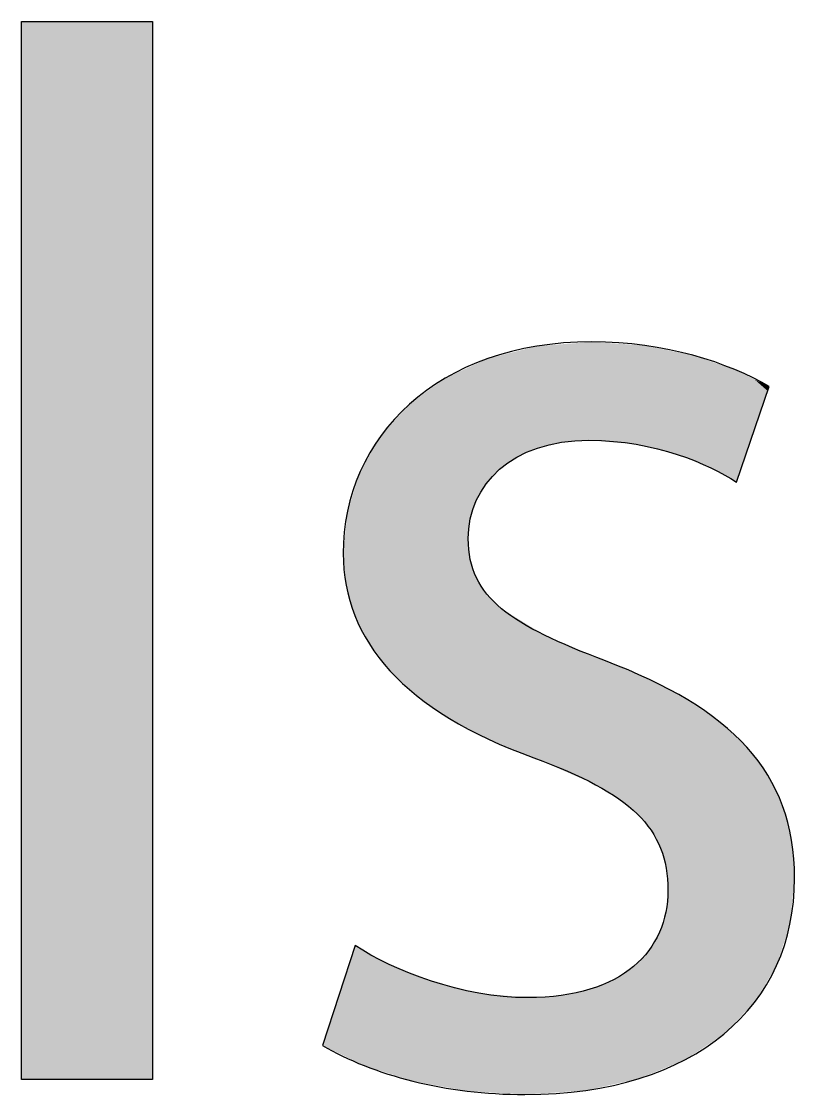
# Model space of a CAD drawing. Extents: x 15 to 401, y -450 to -8.
# Drawn here: x 325.19 to 329.86, y -14.94 to -8.46 of the extents above; entities that cross this region are included whole.
import ezdxf

# ---------------------------------------------------------------- set-up
doc = ezdxf.new("R2010")
doc.units = 0
doc.layers.add('LAYER_1', color=7, linetype='CONTINUOUS')

# ---------------------------------------------------------------- blocks, each defined once
blk = doc.blocks.new('*U49')
at = {"layer": 'LAYER_1', "color": 250, "extrusion": (0, 0, -1)}
for points in [[(-325.1891, -14.8487), (-325.1891, -8.4584), (-325.9811, -14.8487)], [(-325.9811, -14.8487), (-325.1891, -8.4584), (-325.9811, -8.4584)]]:
    blk.add_solid(points, dxfattribs=at)
blk = doc.blocks.new('*U50')
at = {"layer": 'LAYER_1', "color": 250}
for points in [[(328.2852, -11.0444), (328.249, -10.4332), (328.2852, -10.424)], [(328.3027, -11.0366), (328.2852, -10.424), (328.3027, -10.4196)], [(328.3067, -11.0349), (328.3027, -10.4196), (328.3067, -10.4193)], [(328.3486, -11.0248), (328.3067, -10.4193), (328.3486, -10.416)], [(328.4508, -11.0002), (328.3486, -10.416), (328.4508, -10.408)], [(328.4524, -10.9998), (328.4508, -10.408), (328.4524, -10.4079)], [(328.5983, -10.9891), (328.4524, -10.4079), (328.5983, -10.3965)], [(328.618, -10.9876), (328.5983, -10.3965), (328.618, -10.3949)], [(328.6243, -10.9881), (328.618, -10.3949), (328.6243, -10.3944)], [(328.618, -10.9876), (328.618, -10.3949), (328.6243, -10.9881)], [(328.6359, -10.9891), (328.6243, -10.3944), (328.6359, -10.3935)], [(328.6243, -10.9881), (328.6243, -10.3944), (328.6359, -10.9891)], [(328.6359, -10.9891), (328.6359, -10.3935), (328.6586, -10.991)], [(328.6586, -10.991), (328.6586, -10.3951), (328.7172, -10.996)], [(328.7172, -10.996), (328.7172, -10.3991), (328.7699, -11.0005)], [(328.7699, -11.0005), (328.7699, -10.4027), (328.7986, -11.0029)], [(328.7986, -11.0029), (328.7986, -10.4047), (328.8881, -11.0105)], [(328.8881, -11.0105), (328.8881, -10.4108), (328.9041, -11.0118)], [(328.9041, -11.0118), (328.9041, -10.4119), (328.9096, -11.0132)], [(328.9096, -11.0132), (328.9096, -10.4123), (328.9223, -11.0163)], [(328.9223, -11.0163), (328.9223, -10.4132), (328.9553, -11.0245)], [(328.9553, -11.0245), (328.9553, -10.4155), (328.9793, -11.0305)], [(328.9793, -11.0305), (328.9793, -10.4203), (328.9834, -11.0315)], [(328.9834, -11.0315), (328.9834, -10.4212), (328.9931, -11.0339)], [(328.9931, -11.0339), (328.9931, -10.4232), (329.044, -11.0465)], [(328.0016, -11.2456), (327.9963, -10.4991), (328.0016, -10.4967)], [(328.0064, -11.2404), (328.0016, -10.4967), (328.0064, -10.4945)], [(328.0109, -11.2355), (328.0064, -10.4945), (328.0109, -10.4933)], [(328.0781, -11.1631), (328.0109, -10.4933), (328.0781, -10.4764)], [(328.0905, -11.1543), (328.0781, -10.4764), (328.0905, -10.4732)], [(328.1818, -11.0901), (328.0905, -10.4732), (328.1818, -10.4502)], [(328.2311, -11.0683), (328.1818, -10.4502), (328.2311, -10.4377)], [(328.249, -11.0604), (328.2311, -10.4377), (328.249, -10.4332)], [(329.044, -11.0465), (329.044, -10.4335), (329.0509, -11.0482)], [(329.0509, -11.0482), (329.0509, -10.4349), (329.0824, -11.056)], [(329.0824, -11.056), (329.0824, -10.4413), (329.0843, -11.0565)], [(329.0843, -11.0565), (329.0843, -10.4417), (329.0952, -11.0592)], [(329.0952, -11.0592), (329.0952, -10.4439), (329.1514, -11.0731)], [(329.1514, -11.0731), (329.1514, -10.4553), (329.2014, -11.0932)], [(329.2014, -11.0932), (329.2014, -10.4655), (329.2147, -11.0985)], [(329.2147, -11.0985), (329.2147, -10.4682), (329.2459, -11.111)], [(329.2459, -11.111), (329.2459, -10.4746), (329.3547, -11.1547)], [(327.8816, -12.7243), (327.7749, -10.601), (327.8816, -10.5519)], [(327.889, -12.7283), (327.8816, -10.5519), (327.889, -10.5485)], [(327.8816, -12.7243), (327.8816, -10.5519), (327.889, -12.7283)], [(327.9012, -11.463), (327.889, -10.5485), (327.9012, -10.5429)], [(327.9014, -11.4624), (327.9012, -10.5429), (327.9014, -10.5428)], [(327.9371, -11.3521), (327.9014, -10.5428), (327.9371, -10.5263)], [(327.9387, -11.3494), (327.9371, -10.5263), (327.9387, -10.5256)], [(327.9518, -11.327), (327.9387, -10.5256), (327.9518, -10.5196)], [(327.9963, -11.2512), (327.9518, -10.5196), (327.9963, -10.4991)], [(329.3547, -11.1547), (329.3547, -10.5115), (329.4111, -11.1856)], [(329.4111, -11.1856), (329.4111, -10.5307), (329.4338, -11.1981)], [(329.4338, -11.1981), (329.4338, -10.5384), (329.4992, -11.2341)], [(329.4992, -11.2341), (329.4992, -10.5606), (329.5093, -11.2396)], [(327.7493, -12.6498), (327.6664, -10.6729), (327.7493, -10.6128)], [(327.7749, -12.6677), (327.7493, -10.6128), (327.7749, -10.601)], [(327.7493, -12.6498), (327.7493, -10.6128), (327.7749, -12.6677)], [(327.7749, -12.6677), (327.7749, -10.601), (327.8816, -12.7243)], [(329.6979, -10.69), (329.6177, -10.6194), (329.6979, -10.6591)], [(327.6664, -12.5921), (327.5766, -10.7381), (327.6664, -10.6729)], [(327.6664, -12.5921), (327.6664, -10.6729), (327.7493, -12.6498)], [(327.5549, -12.5093), (327.5337, -10.7693), (327.5549, -10.7539)], [(327.5766, -12.5295), (327.5549, -10.7539), (327.5766, -10.7381)], [(327.5549, -12.5093), (327.5549, -10.7539), (327.5766, -12.5295)], [(327.5766, -12.5295), (327.5766, -10.7381), (327.6664, -12.5921)], [(327.5337, -12.4895), (327.4155, -10.8996), (327.5337, -10.7693)], [(327.5337, -12.4895), (327.5337, -10.7693), (327.5549, -12.5093)], [(327.4113, -12.3737), (327.3619, -10.9587), (327.4113, -10.9042)], [(327.4155, -12.3792), (327.4113, -10.9042), (327.4155, -10.8996)], [(327.4113, -12.3737), (327.4113, -10.9042), (327.4155, -12.3792)], [(327.4155, -12.3792), (327.4155, -10.8996), (327.5337, -12.4895)], [(327.3619, -12.3095), (327.2912, -11.081), (327.3619, -10.9587)], [(327.3619, -12.3095), (327.3619, -10.9587), (327.4113, -12.3737)], [(327.2912, -12.2176), (327.2603, -11.1344), (327.2912, -11.081)], [(327.2912, -12.2176), (327.2912, -11.081), (327.3619, -12.3095)], [(327.2603, -12.1571), (327.2364, -11.1757), (327.2603, -11.1344)], [(327.2603, -12.1571), (327.2603, -11.1344), (327.2912, -12.2176)], [(327.2364, -12.1104), (327.2052, -11.2728), (327.2364, -11.1757)], [(327.2364, -12.1104), (327.2364, -11.1757), (327.2603, -12.1571)], [(327.2052, -12.0494), (327.2031, -11.2793), (327.2052, -11.2728)], [(327.2052, -12.0494), (327.2052, -11.2728), (327.2364, -12.1104)], [(327.2031, -12.0452), (327.1594, -11.4151), (327.2031, -11.2793)], [(327.2031, -12.0452), (327.2031, -11.2793), (327.2052, -12.0494)], [(327.1594, -11.8936), (327.1506, -11.5014), (327.1594, -11.4151)], [(327.1594, -11.8936), (327.1594, -11.4151), (327.2031, -12.0452)], [(327.1506, -11.863), (327.1332, -11.6716), (327.1506, -11.5014)], [(327.1506, -11.863), (327.1506, -11.5014), (327.1594, -11.8936)], [(327.889, -12.7283), (327.889, -11.5815), (327.9012, -12.7347)], [(327.9012, -12.7347), (327.9012, -11.7058), (327.9014, -12.7348)], [(327.9014, -12.7348), (327.9014, -11.7078), (327.9371, -12.7538)], [(327.9371, -12.7538), (327.9371, -11.8138), (327.9387, -12.7546)], [(327.9387, -12.7546), (327.9387, -11.8184), (327.9518, -12.7616)], [(327.9518, -12.7616), (327.9518, -11.8389), (327.9963, -12.7852)], [(327.9963, -12.7852), (327.9963, -11.9082), (328.0016, -12.788)], [(328.0016, -12.788), (328.0016, -11.9163), (328.0064, -12.7906)], [(328.0064, -12.7906), (328.0064, -11.9211), (328.0109, -12.7929)], [(328.0109, -12.7929), (328.0109, -11.9256), (328.0781, -12.8203)], [(328.0781, -12.8203), (328.0781, -11.9923), (328.0905, -12.8254)], [(328.0905, -12.8254), (328.0905, -12.0046), (328.1818, -12.8625)], [(328.1818, -12.8625), (328.1818, -12.0609), (328.2311, -12.8826)], [(328.2311, -12.8826), (328.2311, -12.0914), (328.249, -12.8899)], [(328.249, -12.8899), (328.249, -12.1024), (328.2852, -12.9046)], [(328.2852, -12.9046), (328.2852, -12.1247), (328.3027, -12.9123)], [(328.3027, -12.9123), (328.3027, -12.1355), (328.3067, -12.914)], [(328.3067, -12.914), (328.3067, -12.138), (328.3486, -12.9323)], [(328.3486, -12.9323), (328.3486, -12.1638), (328.4508, -12.977)], [(328.4508, -12.977), (328.4508, -12.207), (328.4524, -12.9777)], [(328.4524, -12.9777), (328.4524, -12.2077), (328.5983, -13.0414)], [(328.5983, -13.0414), (328.5983, -12.2694), (328.618, -13.0501)], [(328.618, -13.0501), (328.618, -12.2777), (328.6243, -13.0528)], [(328.6243, -13.0528), (328.6243, -12.2804), (328.6359, -13.0579)], [(328.6359, -13.0579), (328.6359, -12.2853), (328.6586, -13.0678)], [(328.6586, -13.0678), (328.6586, -12.2949), (328.7172, -13.1036)], [(328.7172, -13.1036), (328.7172, -12.3197), (328.7699, -13.1358)], [(328.7699, -13.1358), (328.7699, -12.3419), (328.7986, -13.1534)], [(328.7986, -13.1534), (328.7986, -12.3541), (328.8881, -13.2268)], [(328.8881, -13.2268), (328.8881, -12.3919), (328.9041, -13.2399)], [(328.9041, -13.2399), (328.9041, -12.3987), (328.9096, -13.2444)], [(328.9096, -13.2444), (328.9096, -12.401), (328.9223, -13.2594)], [(328.9223, -13.2594), (328.9223, -12.4064), (328.9553, -13.2984)], [(328.9553, -13.2984), (328.9553, -12.4204), (328.9793, -13.3268)], [(328.9793, -13.3268), (328.9793, -12.4305), (328.9834, -13.3315)], [(328.9834, -13.3315), (328.9834, -12.4322), (328.9931, -13.3431)], [(328.9931, -13.3431), (328.9931, -12.4374), (329.044, -13.4384)], [(329.044, -13.4384), (329.044, -12.4645), (329.0509, -13.4514)], [(329.0509, -13.4514), (329.0509, -12.4682), (329.0824, -13.5647)], [(329.0824, -13.5647), (329.0824, -12.4849), (329.0843, -13.5716)], [(329.0843, -13.5716), (329.0843, -12.486), (329.0952, -13.7056)], [(329.0952, -14.7712), (329.0843, -13.817), (329.0952, -13.7056)], [(329.0824, -14.7764), (329.0509, -13.9369), (329.0824, -13.8368)], [(329.0843, -14.7756), (329.0824, -13.8368), (329.0843, -13.817)], [(329.044, -14.7923), (328.9931, -14.0453), (329.044, -13.9588)], [(329.0509, -14.7894), (329.044, -13.9588), (329.0509, -13.9369)], [(327.2031, -14.7363), (327.1594, -14.1782), (327.2031, -14.0452)], [(327.2052, -14.7374), (327.2031, -14.0452), (327.2052, -14.0388)], [(327.2031, -14.7363), (327.2031, -14.0452), (327.2052, -14.7374)], [(327.2052, -14.7374), (327.2052, -14.0388), (327.2364, -14.7524)], [(327.2364, -14.7524), (327.2364, -14.056), (327.2603, -14.764)], [(328.9834, -14.8172), (328.9793, -14.0689), (328.9834, -14.062)], [(328.9931, -14.8132), (328.9834, -14.062), (328.9931, -14.0453)], [(327.2603, -14.764), (327.2603, -14.0692), (327.2912, -14.7738)], [(327.2912, -14.7738), (327.2912, -14.0862), (327.3619, -14.7963)], [(327.3619, -14.7963), (327.3619, -14.1253), (327.4113, -14.812)], [(328.9553, -14.8287), (328.9223, -14.1288), (328.9553, -14.0941)], [(328.9793, -14.8188), (328.9553, -14.0941), (328.9793, -14.0689)], [(327.1594, -14.7152), (327.1506, -14.205), (327.1594, -14.1782)], [(327.1594, -14.7152), (327.1594, -14.1782), (327.2031, -14.7363)], [(327.4113, -14.812), (327.4113, -14.1525), (327.4155, -14.8133)], [(327.4155, -14.8133), (327.4155, -14.1542), (327.5337, -14.8509)], [(328.8881, -14.8499), (328.7986, -14.2244), (328.8881, -14.1646)], [(328.9041, -14.8463), (328.8881, -14.1646), (328.9041, -14.1478)], [(328.9096, -14.8451), (328.9041, -14.1478), (328.9096, -14.1421)], [(328.9223, -14.8423), (328.9096, -14.1421), (328.9223, -14.1288)], [(327.1506, -14.711), (327.1332, -14.2579), (327.1506, -14.205)], [(327.1506, -14.711), (327.1506, -14.205), (327.1594, -14.7152)], [(327.5337, -14.8509), (327.5337, -14.201), (327.5549, -14.8576)], [(327.5549, -14.8576), (327.5549, -14.2094), (327.5766, -14.8616)], [(327.5766, -14.8616), (327.5766, -14.218), (327.6664, -14.8781)], [(327.6664, -14.8781), (327.6664, -14.2536), (327.7493, -14.8933)], [(328.7699, -14.876), (328.7172, -14.265), (328.7699, -14.2435)], [(328.7986, -14.8697), (328.7699, -14.2435), (328.7986, -14.2244)], [(327.1332, -14.7026), (327.0071, -14.6417), (327.1332, -14.2579)], [(327.1332, -14.7026), (327.1332, -14.2579), (327.1506, -14.711)], [(327.7493, -14.8933), (327.7493, -14.2746), (327.7749, -14.898)], [(327.7749, -14.898), (327.7749, -14.2811), (327.8816, -14.9175)], [(327.8816, -14.9175), (327.8816, -14.3081), (327.889, -14.918)], [(327.889, -14.918), (327.889, -14.31), (327.9012, -14.9187)], [(327.9012, -14.9187), (327.9012, -14.3131), (327.9014, -14.9187)], [(327.9014, -14.9187), (327.9014, -14.3132), (327.9371, -14.9209)], [(328.5983, -14.9139), (328.4524, -14.3402), (328.5983, -14.3086)], [(328.618, -14.9096), (328.5983, -14.3086), (328.618, -14.3044)], [(328.6243, -14.9082), (328.618, -14.3044), (328.6243, -14.303)], [(328.6359, -14.9056), (328.6243, -14.303), (328.6359, -14.2983)], [(328.6586, -14.9006), (328.6359, -14.2983), (328.6586, -14.289)], [(328.7172, -14.8876), (328.6586, -14.289), (328.7172, -14.265)], [(327.9371, -14.9209), (327.9371, -14.3222), (327.9387, -14.921)], [(327.9387, -14.921), (327.9387, -14.3226), (327.9518, -14.9218)], [(327.9518, -14.9218), (327.9518, -14.326), (327.9963, -14.9245)], [(327.9963, -14.9245), (327.9963, -14.3301), (328.0016, -14.9248)], [(328.0016, -14.9248), (328.0016, -14.3306), (328.0064, -14.9251)], [(328.0064, -14.9251), (328.0064, -14.331), (328.0109, -14.9253)], [(328.0109, -14.9253), (328.0109, -14.3315), (328.0781, -14.9294)], [(328.0781, -14.9294), (328.0781, -14.3377), (328.0905, -14.9301)], [(328.0905, -14.9301), (328.0905, -14.3389), (328.1818, -14.9356)], [(328.1818, -14.9356), (328.1818, -14.3474), (328.2311, -14.9386)], [(328.2852, -14.935), (328.249, -14.3536), (328.2852, -14.3513)], [(328.3027, -14.9338), (328.2852, -14.3513), (328.3027, -14.3502)], [(328.3067, -14.9335), (328.3027, -14.3502), (328.3067, -14.3499)], [(328.3486, -14.9307), (328.3067, -14.3499), (328.3486, -14.3472)], [(328.4508, -14.9239), (328.3486, -14.3472), (328.4508, -14.3406)], [(328.4524, -14.9237), (328.4508, -14.3406), (328.4524, -14.3402)]]:
    blk.add_solid(points, dxfattribs=at)
at = {"layer": 'LAYER_1', "color": 250, "extrusion": (0, 0, -1)}
for points in [[(-328.2852, -11.0444), (-328.2852, -10.424), (-328.3027, -11.0366)], [(-328.3027, -11.0366), (-328.3027, -10.4196), (-328.3067, -11.0349)], [(-328.3067, -11.0349), (-328.3067, -10.4193), (-328.3486, -11.0248)], [(-328.3486, -11.0248), (-328.3486, -10.416), (-328.4508, -11.0002)], [(-328.4508, -11.0002), (-328.4508, -10.408), (-328.4524, -10.9998)], [(-328.4524, -10.9998), (-328.4524, -10.4079), (-328.5983, -10.9891)], [(-328.5983, -10.9891), (-328.5983, -10.3965), (-328.618, -10.9876)], [(-328.6586, -10.991), (-328.6359, -10.3935), (-328.6586, -10.3951)], [(-328.7172, -10.996), (-328.6586, -10.3951), (-328.7172, -10.3991)], [(-328.7699, -11.0005), (-328.7172, -10.3991), (-328.7699, -10.4027)], [(-328.7986, -11.0029), (-328.7699, -10.4027), (-328.7986, -10.4047)], [(-328.8881, -11.0105), (-328.7986, -10.4047), (-328.8881, -10.4108)], [(-328.9041, -11.0118), (-328.8881, -10.4108), (-328.9041, -10.4119)], [(-328.9096, -11.0132), (-328.9041, -10.4119), (-328.9096, -10.4123)], [(-328.9223, -11.0163), (-328.9096, -10.4123), (-328.9223, -10.4132)], [(-328.9553, -11.0245), (-328.9223, -10.4132), (-328.9553, -10.4155)], [(-328.9793, -11.0305), (-328.9553, -10.4155), (-328.9793, -10.4203)], [(-328.9834, -11.0315), (-328.9793, -10.4203), (-328.9834, -10.4212)], [(-328.9931, -11.0339), (-328.9834, -10.4212), (-328.9931, -10.4232)], [(-329.044, -11.0465), (-328.9931, -10.4232), (-329.044, -10.4335)], [(-328.0016, -11.2456), (-328.0016, -10.4967), (-328.0064, -11.2404)], [(-328.0064, -11.2404), (-328.0064, -10.4945), (-328.0109, -11.2355)], [(-328.0109, -11.2355), (-328.0109, -10.4933), (-328.0781, -11.1631)], [(-328.0781, -11.1631), (-328.0781, -10.4764), (-328.0905, -11.1543)], [(-328.0905, -11.1543), (-328.0905, -10.4732), (-328.1818, -11.0901)], [(-328.1818, -11.0901), (-328.1818, -10.4502), (-328.2311, -11.0683)], [(-328.2311, -11.0683), (-328.2311, -10.4377), (-328.249, -11.0604)], [(-328.249, -11.0604), (-328.249, -10.4332), (-328.2852, -11.0444)], [(-329.0509, -11.0482), (-329.044, -10.4335), (-329.0509, -10.4349)], [(-329.0824, -11.056), (-329.0509, -10.4349), (-329.0824, -10.4413)], [(-329.0843, -11.0565), (-329.0824, -10.4413), (-329.0843, -10.4417)], [(-329.0952, -11.0592), (-329.0843, -10.4417), (-329.0952, -10.4439)], [(-329.1514, -11.0731), (-329.0952, -10.4439), (-329.1514, -10.4553)], [(-329.2014, -11.0932), (-329.1514, -10.4553), (-329.2014, -10.4655)], [(-329.2147, -11.0985), (-329.2014, -10.4655), (-329.2147, -10.4682)], [(-329.2459, -11.111), (-329.2147, -10.4682), (-329.2459, -10.4746)], [(-329.3547, -11.1547), (-329.2459, -10.4746), (-329.3547, -10.5115)], [(-327.889, -11.5815), (-327.889, -10.5485), (-327.9012, -11.463)], [(-327.9012, -11.463), (-327.9012, -10.5429), (-327.9014, -11.4624)], [(-327.9014, -11.4624), (-327.9014, -10.5428), (-327.9371, -11.3521)], [(-327.9371, -11.3521), (-327.9371, -10.5263), (-327.9387, -11.3494)], [(-327.9387, -11.3494), (-327.9387, -10.5256), (-327.9518, -11.327)], [(-327.9518, -11.327), (-327.9518, -10.5196), (-327.9963, -11.2512)], [(-327.9963, -11.2512), (-327.9963, -10.4991), (-328.0016, -11.2456)], [(-329.4111, -11.1856), (-329.3547, -10.5115), (-329.4111, -10.5307)], [(-329.4338, -11.1981), (-329.4111, -10.5307), (-329.4338, -10.5384)], [(-329.4992, -11.2341), (-329.4338, -10.5384), (-329.4992, -10.5606)], [(-329.5093, -11.2396), (-329.4992, -10.5606), (-329.5093, -10.5656)], [(-329.5093, -11.2396), (-329.5093, -10.5656), (-329.5722, -11.0562)], [(-329.5722, -11.0562), (-329.5093, -10.5656), (-329.5722, -10.5968)], [(-329.5722, -11.0562), (-329.5722, -10.5968), (-329.6177, -10.9237)], [(-329.6177, -10.9237), (-329.5722, -10.5968), (-329.6177, -10.6194)], [(-329.6177, -10.9237), (-329.6177, -10.6194), (-329.6979, -10.69)], [(-329.6979, -10.69), (-329.6979, -10.6591), (-329.707, -10.6636)], [(-327.9012, -12.7347), (-327.889, -11.5815), (-327.9012, -11.7058)], [(-327.9014, -12.7348), (-327.9012, -11.7058), (-327.9014, -11.7078)], [(-327.9371, -12.7538), (-327.9014, -11.7078), (-327.9371, -11.8138)], [(-327.9387, -12.7546), (-327.9371, -11.8138), (-327.9387, -11.8184)], [(-327.9518, -12.7616), (-327.9387, -11.8184), (-327.9518, -11.8389)], [(-327.9963, -12.7852), (-327.9518, -11.8389), (-327.9963, -11.9082)], [(-328.0016, -12.788), (-327.9963, -11.9082), (-328.0016, -11.9163)], [(-328.0064, -12.7906), (-328.0016, -11.9163), (-328.0064, -11.9211)], [(-328.0109, -12.7929), (-328.0064, -11.9211), (-328.0109, -11.9256)], [(-328.0781, -12.8203), (-328.0109, -11.9256), (-328.0781, -11.9923)], [(-328.0905, -12.8254), (-328.0781, -11.9923), (-328.0905, -12.0046)], [(-328.1818, -12.8625), (-328.0905, -12.0046), (-328.1818, -12.0609)], [(-328.2311, -12.8826), (-328.1818, -12.0609), (-328.2311, -12.0914)], [(-328.249, -12.8899), (-328.2311, -12.0914), (-328.249, -12.1024)], [(-328.2852, -12.9046), (-328.249, -12.1024), (-328.2852, -12.1247)], [(-328.3027, -12.9123), (-328.2852, -12.1247), (-328.3027, -12.1355)], [(-328.3067, -12.914), (-328.3027, -12.1355), (-328.3067, -12.138)], [(-328.3486, -12.9323), (-328.3067, -12.138), (-328.3486, -12.1638)], [(-328.4508, -12.977), (-328.3486, -12.1638), (-328.4508, -12.207)], [(-328.4524, -12.9777), (-328.4508, -12.207), (-328.4524, -12.2077)], [(-328.5983, -13.0414), (-328.4524, -12.2077), (-328.5983, -12.2694)], [(-328.618, -13.0501), (-328.5983, -12.2694), (-328.618, -12.2777)], [(-328.6243, -13.0528), (-328.618, -12.2777), (-328.6243, -12.2804)], [(-328.6359, -13.0579), (-328.6243, -12.2804), (-328.6359, -12.2853)], [(-328.6586, -13.0678), (-328.6359, -12.2853), (-328.6586, -12.2949)], [(-328.7172, -13.1036), (-328.6586, -12.2949), (-328.7172, -12.3197)], [(-328.7699, -13.1358), (-328.7172, -12.3197), (-328.7699, -12.3419)], [(-328.7986, -13.1534), (-328.7699, -12.3419), (-328.7986, -12.3541)], [(-328.8881, -13.2268), (-328.7986, -12.3541), (-328.8881, -12.3919)], [(-328.9041, -13.2399), (-328.8881, -12.3919), (-328.9041, -12.3987)], [(-328.9096, -13.2444), (-328.9041, -12.3987), (-328.9096, -12.401)], [(-328.9223, -13.2594), (-328.9096, -12.401), (-328.9223, -12.4064)], [(-328.9553, -13.2984), (-328.9223, -12.4064), (-328.9553, -12.4204)], [(-328.9793, -13.3268), (-328.9553, -12.4204), (-328.9793, -12.4305)], [(-328.9834, -13.3315), (-328.9793, -12.4305), (-328.9834, -12.4322)], [(-328.9931, -13.3431), (-328.9834, -12.4322), (-328.9931, -12.4374)], [(-329.044, -13.4384), (-328.9931, -12.4374), (-329.044, -12.4645)], [(-329.0509, -13.4514), (-329.044, -12.4645), (-329.0509, -12.4682)], [(-329.0824, -13.5647), (-329.0509, -12.4682), (-329.0824, -12.4849)], [(-329.0843, -13.5716), (-329.0824, -12.4849), (-329.0843, -12.486)], [(-329.0952, -13.7056), (-329.0843, -12.486), (-329.0952, -12.4917)], [(-329.0952, -14.7712), (-329.0952, -12.4917), (-329.1514, -14.7481)], [(-329.1514, -14.7481), (-329.0952, -12.4917), (-329.1514, -12.5216)], [(-329.1514, -14.7481), (-329.1514, -12.5216), (-329.2014, -14.7275)], [(-329.2014, -14.7275), (-329.1514, -12.5216), (-329.2014, -12.5483)], [(-329.2014, -14.7275), (-329.2014, -12.5483), (-329.2147, -14.7186)], [(-329.2147, -14.7186), (-329.2014, -12.5483), (-329.2147, -12.5553)], [(-329.2147, -14.7186), (-329.2147, -12.5553), (-329.2459, -14.6979)], [(-329.2459, -14.6979), (-329.2147, -12.5553), (-329.2459, -12.5769)], [(-329.2459, -14.6979), (-329.2459, -12.5769), (-329.3547, -14.6256)], [(-329.3547, -14.6256), (-329.2459, -12.5769), (-329.3547, -12.6522)], [(-329.3547, -14.6256), (-329.3547, -12.6522), (-329.4111, -14.5882)], [(-329.4111, -14.5882), (-329.3547, -12.6522), (-329.4111, -12.6911)], [(-329.4111, -14.5882), (-329.4111, -12.6911), (-329.4338, -14.5731)], [(-329.4338, -14.5731), (-329.4111, -12.6911), (-329.4338, -12.7123)], [(-329.4338, -14.5731), (-329.4338, -12.7123), (-329.4992, -14.5054)], [(-329.4992, -14.5054), (-329.4338, -12.7123), (-329.4992, -12.7735)], [(-329.4992, -14.5054), (-329.4992, -12.7735), (-329.5093, -14.495)], [(-329.5093, -14.495), (-329.4992, -12.7735), (-329.5093, -12.7828)], [(-329.5093, -14.495), (-329.5093, -12.7828), (-329.5722, -14.4298)], [(-329.5722, -14.4298), (-329.5093, -12.7828), (-329.5722, -12.8416)], [(-329.5722, -14.4298), (-329.5722, -12.8416), (-329.6177, -14.3828)], [(-329.6177, -14.3828), (-329.5722, -12.8416), (-329.6177, -12.9022)], [(-329.6177, -14.3828), (-329.6177, -12.9022), (-329.6979, -14.2492)], [(-329.6979, -14.2492), (-329.6177, -12.9022), (-329.6979, -13.009)], [(-329.6979, -14.2492), (-329.6979, -13.009), (-329.707, -14.2341)], [(-329.707, -14.2341), (-329.6979, -13.009), (-329.707, -13.0278)], [(-329.707, -14.2341), (-329.707, -13.0278), (-329.7513, -14.1603)], [(-329.7513, -14.1603), (-329.707, -13.0278), (-329.7513, -13.1195)], [(-329.7513, -14.1603), (-329.7513, -13.1195), (-329.788, -14.0472)], [(-329.788, -14.0472), (-329.7513, -13.1195), (-329.788, -13.1954)], [(-329.788, -14.0472), (-329.788, -13.1954), (-329.8328, -13.9094)], [(-329.8328, -13.9094), (-329.788, -13.1954), (-329.8328, -13.3668)], [(-329.8328, -13.9094), (-329.8328, -13.3668), (-329.8422, -13.8149)], [(-329.8422, -13.8149), (-329.8328, -13.3668), (-329.8422, -13.4029)], [(-329.8422, -13.8149), (-329.8422, -13.4029), (-329.8603, -13.6336)], [(-329.0824, -14.7764), (-329.0824, -13.8368), (-329.0843, -14.7756)], [(-329.0843, -14.7756), (-329.0843, -13.817), (-329.0952, -14.7712)], [(-329.044, -14.7923), (-329.044, -13.9588), (-329.0509, -14.7894)], [(-329.0509, -14.7894), (-329.0509, -13.9369), (-329.0824, -14.7764)], [(-327.2364, -14.7524), (-327.2052, -14.0388), (-327.2364, -14.056)], [(-327.2603, -14.764), (-327.2364, -14.056), (-327.2603, -14.0692)], [(-328.9834, -14.8172), (-328.9834, -14.062), (-328.9931, -14.8132)], [(-328.9931, -14.8132), (-328.9931, -14.0453), (-329.044, -14.7923)], [(-327.2912, -14.7738), (-327.2603, -14.0692), (-327.2912, -14.0862)], [(-327.3619, -14.7963), (-327.2912, -14.0862), (-327.3619, -14.1253)], [(-327.4113, -14.812), (-327.3619, -14.1253), (-327.4113, -14.1525)], [(-328.9553, -14.8287), (-328.9553, -14.0941), (-328.9793, -14.8188)], [(-328.9793, -14.8188), (-328.9793, -14.0689), (-328.9834, -14.8172)], [(-327.4155, -14.8133), (-327.4113, -14.1525), (-327.4155, -14.1542)], [(-327.5337, -14.8509), (-327.4155, -14.1542), (-327.5337, -14.201)], [(-328.8881, -14.8499), (-328.8881, -14.1646), (-328.9041, -14.8463)], [(-328.9041, -14.8463), (-328.9041, -14.1478), (-328.9096, -14.8451)], [(-328.9096, -14.8451), (-328.9096, -14.1421), (-328.9223, -14.8423)], [(-328.9223, -14.8423), (-328.9223, -14.1288), (-328.9553, -14.8287)], [(-327.5549, -14.8576), (-327.5337, -14.201), (-327.5549, -14.2094)], [(-327.5766, -14.8616), (-327.5549, -14.2094), (-327.5766, -14.218)], [(-327.6664, -14.8781), (-327.5766, -14.218), (-327.6664, -14.2536)], [(-327.7493, -14.8933), (-327.6664, -14.2536), (-327.7493, -14.2746)], [(-328.7699, -14.876), (-328.7699, -14.2435), (-328.7986, -14.8697)], [(-328.7986, -14.8697), (-328.7986, -14.2244), (-328.8881, -14.8499)], [(-327.7749, -14.898), (-327.7493, -14.2746), (-327.7749, -14.2811)], [(-327.8816, -14.9175), (-327.7749, -14.2811), (-327.8816, -14.3081)], [(-327.889, -14.918), (-327.8816, -14.3081), (-327.889, -14.31)], [(-327.9012, -14.9187), (-327.889, -14.31), (-327.9012, -14.3131)], [(-327.9014, -14.9187), (-327.9012, -14.3131), (-327.9014, -14.3132)], [(-327.9371, -14.9209), (-327.9014, -14.3132), (-327.9371, -14.3222)], [(-328.5983, -14.9139), (-328.5983, -14.3086), (-328.618, -14.9096)], [(-328.618, -14.9096), (-328.618, -14.3044), (-328.6243, -14.9082)], [(-328.6243, -14.9082), (-328.6243, -14.303), (-328.6359, -14.9056)], [(-328.6359, -14.9056), (-328.6359, -14.2983), (-328.6586, -14.9006)], [(-328.6586, -14.9006), (-328.6586, -14.289), (-328.7172, -14.8876)], [(-328.7172, -14.8876), (-328.7172, -14.265), (-328.7699, -14.876)], [(-327.9387, -14.921), (-327.9371, -14.3222), (-327.9387, -14.3226)], [(-327.9518, -14.9218), (-327.9387, -14.3226), (-327.9518, -14.326)], [(-327.9963, -14.9245), (-327.9518, -14.326), (-327.9963, -14.3301)], [(-328.0016, -14.9248), (-327.9963, -14.3301), (-328.0016, -14.3306)], [(-328.0064, -14.9251), (-328.0016, -14.3306), (-328.0064, -14.331)], [(-328.0109, -14.9253), (-328.0064, -14.331), (-328.0109, -14.3315)], [(-328.0781, -14.9294), (-328.0109, -14.3315), (-328.0781, -14.3377)], [(-328.0905, -14.9301), (-328.0781, -14.3377), (-328.0905, -14.3389)], [(-328.1818, -14.9356), (-328.0905, -14.3389), (-328.1818, -14.3474)], [(-328.2311, -14.9386), (-328.1818, -14.3474), (-328.2311, -14.352)], [(-328.2311, -14.9386), (-328.2311, -14.352), (-328.249, -14.9374)], [(-328.249, -14.9374), (-328.2311, -14.352), (-328.249, -14.3536)], [(-328.249, -14.9374), (-328.249, -14.3536), (-328.2852, -14.935)], [(-328.2852, -14.935), (-328.2852, -14.3513), (-328.3027, -14.9338)], [(-328.3027, -14.9338), (-328.3027, -14.3502), (-328.3067, -14.9335)], [(-328.3067, -14.9335), (-328.3067, -14.3499), (-328.3486, -14.9307)], [(-328.3486, -14.9307), (-328.3486, -14.3472), (-328.4508, -14.9239)], [(-328.4508, -14.9239), (-328.4508, -14.3406), (-328.4524, -14.9237)], [(-328.4524, -14.9237), (-328.4524, -14.3402), (-328.5983, -14.9139)]]:
    blk.add_solid(points, dxfattribs=at)
blk = doc.blocks.new('BLOCK_10')
at = {"layer": 'LAYER_1'}
blk.add_lwpolyline([(325.1891, -8.4584), (325.9811, -8.4584), (325.9811, -14.8487), (325.1891, -14.8487), (325.1891, -8.4584)], dxfattribs=at)
blk.add_open_spline([(327.2052, -14.0388), (327.4391, -14.1917), (327.8532, -14.3536), (328.249, -14.3536), (328.8251, -14.3536), (329.0952, -14.0656), (329.0952, -13.7056), (329.0952, -13.3277), (328.8702, -13.1206), (328.2852, -12.9046), (327.5021, -12.6256), (327.1332, -12.1936), (327.1332, -11.6716), (327.1332, -10.9695), (327.7002, -10.3935), (328.6359, -10.3935), (329.0772, -10.3935), (329.4641, -10.5196), (329.707, -10.6636), (329.707, -10.6636), (329.5093, -11.2396), (329.5093, -11.2396), (329.338, -11.1316), (329.0232, -10.9876), (328.618, -10.9876), (328.1502, -10.9876), (327.889, -11.2575), (327.889, -11.5815), (327.889, -11.9416), (328.1502, -12.1037), (328.7172, -12.3197), (329.4731, -12.6077), (329.8603, -12.9856), (329.8603, -13.6336), (329.8603, -14.3988), (329.266, -14.9386), (328.2311, -14.9386), (327.754, -14.9386), (327.313, -14.8217), (327.0071, -14.6417), (327.0071, -14.6417), (327.2052, -14.0388), (327.2052, -14.0388)], degree=3, knots=[0, 0, 0, 0, 1, 1, 1, 2, 2, 2, 3, 3, 3, 4, 4, 4, 5, 5, 5, 6, 6, 6, 7, 7, 7, 8, 8, 8, 9, 9, 9, 10, 10, 10, 11, 11, 11, 12, 12, 12, 13, 13, 13, 14, 14, 14, 14], dxfattribs=at)
at = {"layer": 'LAYER_1', "color": 250}
for name in ['*U49', '*U50']:
    blk.add_blockref(name, (0, 0), dxfattribs=at)

msp = doc.modelspace()

# ---------------------------------------------------------------- block references
at = {"layer": 'LAYER_1'}
msp.add_blockref('BLOCK_10', (0, 0), dxfattribs=at)

doc.saveas('drawing.dxf')
